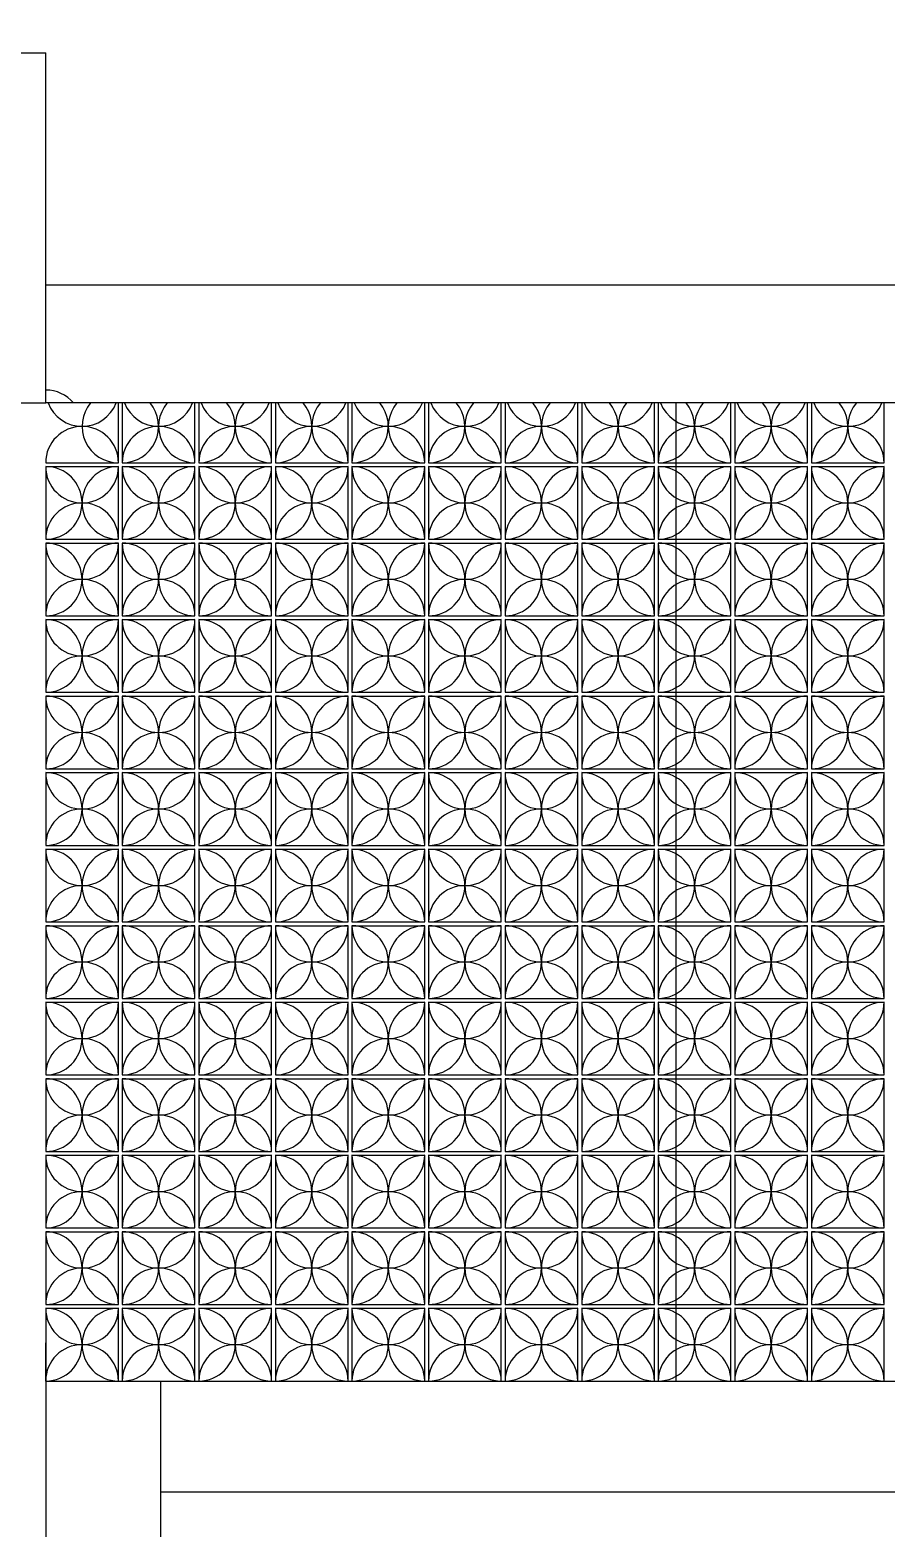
# Model space of a CAD drawing. Header units: metres. Extents: x 0 to 52.7, y 0 to 29.7.
# Drawn here: x 9.176 to 11.412, y 9.135 to 13.05 of the extents above; entities that cross this region are included whole.
import ezdxf
from ezdxf.xclip import XClip

# ---------------------------------------------------------------- set-up
doc = ezdxf.new("R2010")
doc.units = ezdxf.units.M
doc.header["$MEASUREMENT"] = 0
doc.header["$XCLIPFRAME"] = 0
doc.set_wipeout_variables(frame=1)
doc.linetypes.add('Ponteado', pattern=[0.00025, 0, -0.00025])
doc.linetypes.add('Wipeout_Contour', pattern=[1, 0, -1])
doc.layers.add('A-Percursos', color=7, linetype='Continuous')

# ---------------------------------------------------------------- blocks, each defined once
blk = doc.blocks.new('*X2')
at = {"layer": 'A-Percursos', "linetype": 'Continuous', "ltscale": 1000}
for p, q in [((0.188135, 0.238376), (0.188135, 0.241502)), ((0.188335, 0.241502), (0.188335, 0.238376)), ((0.192135, 0.238376), (0.192135, 0.241502)), ((0.192335, 0.241502), (0.192335, 0.238376)), ((0.196135, 0.238376), (0.196135, 0.241502)), ((0.196335, 0.241502), (0.196335, 0.238376)), ((0.200135, 0.238376), (0.200135, 0.241502)), ((0.200335, 0.241502), (0.200335, 0.238376)), ((0.204135, 0.238376), (0.204135, 0.241502)), ((0.204335, 0.241502), (0.204335, 0.238376)), ((0.208135, 0.238376), (0.208135, 0.241502)), ((0.208335, 0.241502), (0.208335, 0.238376)), ((0.212135, 0.238376), (0.212135, 0.241502)), ((0.212335, 0.241502), (0.212335, 0.238376)), ((0.216135, 0.238376), (0.216135, 0.241502)), ((0.216335, 0.241502), (0.216335, 0.238376)), ((0.220135, 0.238376), (0.220135, 0.241502)), ((0.220335, 0.241502), (0.220335, 0.238376)), ((0.224135, 0.238376), (0.224135, 0.241502)), ((0.224335, 0.241502), (0.224335, 0.238376)), ((0.228135, 0.238376), (0.228135, 0.241502)), ((0.184335, 0.238376), (0.188135, 0.238376)), ((0.184335, 0.238176), (0.184335, 0.234376)), ((0.184335, 0.238176), (0.188135, 0.238176)), ((0.188135, 0.234376), (0.188135, 0.238176)), ((0.188335, 0.238376), (0.192135, 0.238376)), ((0.188335, 0.238176), (0.188335, 0.234376)), ((0.188335, 0.238176), (0.192135, 0.238176)), ((0.192135, 0.234376), (0.192135, 0.238176)), ((0.192335, 0.238376), (0.196135, 0.238376)), ((0.192335, 0.238176), (0.192335, 0.234376)), ((0.192335, 0.238176), (0.196135, 0.238176)), ((0.196135, 0.234376), (0.196135, 0.238176)), ((0.196335, 0.238376), (0.200135, 0.238376)), ((0.196335, 0.238176), (0.196335, 0.234376)), ((0.196335, 0.238176), (0.200135, 0.238176)), ((0.200135, 0.234376), (0.200135, 0.238176)), ((0.200335, 0.238376), (0.204135, 0.238376)), ((0.200335, 0.238176), (0.200335, 0.234376)), ((0.200335, 0.238176), (0.204135, 0.238176)), ((0.204135, 0.234376), (0.204135, 0.238176)), ((0.204335, 0.238376), (0.208135, 0.238376)), ((0.204335, 0.238176), (0.204335, 0.234376)), ((0.204335, 0.238176), (0.208135, 0.238176)), ((0.208135, 0.234376), (0.208135, 0.238176)), ((0.208335, 0.238376), (0.212135, 0.238376)), ((0.208335, 0.238176), (0.208335, 0.234376)), ((0.208335, 0.238176), (0.212135, 0.238176)), ((0.212135, 0.234376), (0.212135, 0.238176)), ((0.212335, 0.238376), (0.216135, 0.238376)), ((0.212335, 0.238176), (0.212335, 0.234376)), ((0.212335, 0.238176), (0.216135, 0.238176)), ((0.216135, 0.234376), (0.216135, 0.238176)), ((0.216335, 0.238376), (0.220135, 0.238376)), ((0.216335, 0.238176), (0.216335, 0.234376)), ((0.216335, 0.238176), (0.220135, 0.238176)), ((0.220135, 0.234376), (0.220135, 0.238176)), ((0.220335, 0.238376), (0.224135, 0.238376)), ((0.220335, 0.238176), (0.220335, 0.234376)), ((0.220335, 0.238176), (0.224135, 0.238176)), ((0.224135, 0.234376), (0.224135, 0.238176)), ((0.224335, 0.238376), (0.228135, 0.238376)), ((0.224335, 0.238176), (0.224335, 0.234376)), ((0.224335, 0.238176), (0.228135, 0.238176)), ((0.228135, 0.234376), (0.228135, 0.238176)), ((0.184335, 0.234376), (0.188135, 0.234376)), ((0.184335, 0.234176), (0.184335, 0.230376)), ((0.184335, 0.234176), (0.188135, 0.234176)), ((0.188135, 0.230376), (0.188135, 0.234176)), ((0.188335, 0.234376), (0.192135, 0.234376)), ((0.188335, 0.234176), (0.188335, 0.230376)), ((0.188335, 0.234176), (0.192135, 0.234176)), ((0.192135, 0.230376), (0.192135, 0.234176)), ((0.192335, 0.234376), (0.196135, 0.234376)), ((0.192335, 0.234176), (0.192335, 0.230376)), ((0.192335, 0.234176), (0.196135, 0.234176)), ((0.196135, 0.230376), (0.196135, 0.234176)), ((0.196335, 0.234376), (0.200135, 0.234376)), ((0.196335, 0.234176), (0.196335, 0.230376)), ((0.196335, 0.234176), (0.200135, 0.234176)), ((0.200135, 0.230376), (0.200135, 0.234176)), ((0.200335, 0.234376), (0.204135, 0.234376)), ((0.200335, 0.234176), (0.200335, 0.230376)), ((0.200335, 0.234176), (0.204135, 0.234176)), ((0.204135, 0.230376), (0.204135, 0.234176)), ((0.204335, 0.234376), (0.208135, 0.234376)), ((0.204335, 0.234176), (0.204335, 0.230376)), ((0.204335, 0.234176), (0.208135, 0.234176)), ((0.208135, 0.230376), (0.208135, 0.234176)), ((0.208335, 0.234376), (0.212135, 0.234376)), ((0.208335, 0.234176), (0.208335, 0.230376)), ((0.208335, 0.234176), (0.212135, 0.234176)), ((0.212135, 0.230376), (0.212135, 0.234176)), ((0.212335, 0.234376), (0.216135, 0.234376)), ((0.212335, 0.234176), (0.212335, 0.230376)), ((0.212335, 0.234176), (0.216135, 0.234176)), ((0.216135, 0.230376), (0.216135, 0.234176)), ((0.216335, 0.234376), (0.220135, 0.234376)), ((0.216335, 0.234176), (0.216335, 0.230376)), ((0.216335, 0.234176), (0.220135, 0.234176)), ((0.220135, 0.230376), (0.220135, 0.234176)), ((0.220335, 0.234376), (0.224135, 0.234376)), ((0.220335, 0.234176), (0.220335, 0.230376)), ((0.220335, 0.234176), (0.224135, 0.234176)), ((0.224135, 0.230376), (0.224135, 0.234176)), ((0.224335, 0.234376), (0.228135, 0.234376)), ((0.224335, 0.234176), (0.224335, 0.230376)), ((0.224335, 0.234176), (0.228135, 0.234176)), ((0.228135, 0.230376), (0.228135, 0.234176)), ((0.184335, 0.230376), (0.188135, 0.230376)), ((0.188335, 0.230376), (0.192135, 0.230376)), ((0.192335, 0.230376), (0.196135, 0.230376)), ((0.196335, 0.230376), (0.200135, 0.230376)), ((0.200335, 0.230376), (0.204135, 0.230376)), ((0.204335, 0.230376), (0.208135, 0.230376)), ((0.208335, 0.230376), (0.212135, 0.230376)), ((0.212335, 0.230376), (0.216135, 0.230376)), ((0.216335, 0.230376), (0.220135, 0.230376)), ((0.220335, 0.230376), (0.224135, 0.230376)), ((0.224335, 0.230376), (0.228135, 0.230376)), ((0.184335, 0.230176), (0.184335, 0.226376)), ((0.184335, 0.230176), (0.188135, 0.230176)), ((0.188135, 0.226376), (0.188135, 0.230176)), ((0.188335, 0.230176), (0.188335, 0.226376)), ((0.188335, 0.230176), (0.192135, 0.230176)), ((0.192135, 0.226376), (0.192135, 0.230176)), ((0.192335, 0.230176), (0.192335, 0.226376)), ((0.192335, 0.230176), (0.196135, 0.230176)), ((0.196135, 0.226376), (0.196135, 0.230176)), ((0.196335, 0.230176), (0.196335, 0.226376)), ((0.196335, 0.230176), (0.200135, 0.230176)), ((0.200135, 0.226376), (0.200135, 0.230176)), ((0.200335, 0.230176), (0.200335, 0.226376)), ((0.200335, 0.230176), (0.204135, 0.230176)), ((0.204135, 0.226376), (0.204135, 0.230176)), ((0.204335, 0.230176), (0.204335, 0.226376)), ((0.204335, 0.230176), (0.208135, 0.230176)), ((0.208135, 0.226376), (0.208135, 0.230176)), ((0.208335, 0.230176), (0.208335, 0.226376)), ((0.208335, 0.230176), (0.212135, 0.230176)), ((0.212135, 0.226376), (0.212135, 0.230176)), ((0.212335, 0.230176), (0.212335, 0.226376)), ((0.212335, 0.230176), (0.216135, 0.230176)), ((0.216135, 0.226376), (0.216135, 0.230176)), ((0.216335, 0.230176), (0.216335, 0.226376)), ((0.216335, 0.230176), (0.220135, 0.230176)), ((0.220135, 0.226376), (0.220135, 0.230176)), ((0.220335, 0.230176), (0.220335, 0.226376)), ((0.220335, 0.230176), (0.224135, 0.230176)), ((0.224135, 0.226376), (0.224135, 0.230176)), ((0.224335, 0.230176), (0.224335, 0.226376)), ((0.224335, 0.230176), (0.228135, 0.230176)), ((0.228135, 0.226376), (0.228135, 0.230176)), ((0.184335, 0.226376), (0.188135, 0.226376)), ((0.188335, 0.226376), (0.192135, 0.226376)), ((0.192335, 0.226376), (0.196135, 0.226376)), ((0.196335, 0.226376), (0.200135, 0.226376)), ((0.200335, 0.226376), (0.204135, 0.226376)), ((0.204335, 0.226376), (0.208135, 0.226376)), ((0.208335, 0.226376), (0.212135, 0.226376)), ((0.212335, 0.226376), (0.216135, 0.226376)), ((0.216335, 0.226376), (0.220135, 0.226376)), ((0.220335, 0.226376), (0.224135, 0.226376)), ((0.224335, 0.226376), (0.228135, 0.226376)), ((0.184335, 0.226176), (0.184335, 0.222376)), ((0.184335, 0.226176), (0.188135, 0.226176)), ((0.188135, 0.222376), (0.188135, 0.226176)), ((0.188335, 0.226176), (0.188335, 0.222376)), ((0.188335, 0.226176), (0.192135, 0.226176)), ((0.192135, 0.222376), (0.192135, 0.226176)), ((0.192335, 0.226176), (0.192335, 0.222376)), ((0.192335, 0.226176), (0.196135, 0.226176)), ((0.196135, 0.222376), (0.196135, 0.226176)), ((0.196335, 0.226176), (0.196335, 0.222376)), ((0.196335, 0.226176), (0.200135, 0.226176)), ((0.200135, 0.222376), (0.200135, 0.226176)), ((0.200335, 0.226176), (0.200335, 0.222376)), ((0.200335, 0.226176), (0.204135, 0.226176)), ((0.204135, 0.222376), (0.204135, 0.226176)), ((0.204335, 0.226176), (0.204335, 0.222376)), ((0.204335, 0.226176), (0.208135, 0.226176)), ((0.208135, 0.222376), (0.208135, 0.226176)), ((0.208335, 0.226176), (0.208335, 0.222376)), ((0.208335, 0.226176), (0.212135, 0.226176)), ((0.212135, 0.222376), (0.212135, 0.226176)), ((0.212335, 0.226176), (0.212335, 0.222376)), ((0.212335, 0.226176), (0.216135, 0.226176)), ((0.216135, 0.222376), (0.216135, 0.226176)), ((0.216335, 0.226176), (0.216335, 0.222376)), ((0.216335, 0.226176), (0.220135, 0.226176)), ((0.220135, 0.222376), (0.220135, 0.226176)), ((0.220335, 0.226176), (0.220335, 0.222376)), ((0.220335, 0.226176), (0.224135, 0.226176)), ((0.224135, 0.222376), (0.224135, 0.226176)), ((0.224335, 0.226176), (0.224335, 0.222376)), ((0.224335, 0.226176), (0.228135, 0.226176)), ((0.228135, 0.222376), (0.228135, 0.226176)), ((0.184335, 0.222376), (0.188135, 0.222376)), ((0.184335, 0.222176), (0.184335, 0.218376)), ((0.184335, 0.222176), (0.188135, 0.222176)), ((0.188135, 0.218376), (0.188135, 0.222176)), ((0.188335, 0.222376), (0.192135, 0.222376)), ((0.188335, 0.222176), (0.188335, 0.218376)), ((0.188335, 0.222176), (0.192135, 0.222176)), ((0.192135, 0.218376), (0.192135, 0.222176)), ((0.192335, 0.222376), (0.196135, 0.222376)), ((0.192335, 0.222176), (0.192335, 0.218376)), ((0.192335, 0.222176), (0.196135, 0.222176)), ((0.196135, 0.218376), (0.196135, 0.222176)), ((0.196335, 0.222376), (0.200135, 0.222376)), ((0.196335, 0.222176), (0.196335, 0.218376)), ((0.196335, 0.222176), (0.200135, 0.222176)), ((0.200135, 0.218376), (0.200135, 0.222176)), ((0.200335, 0.222376), (0.204135, 0.222376)), ((0.200335, 0.222176), (0.200335, 0.218376)), ((0.200335, 0.222176), (0.204135, 0.222176)), ((0.204135, 0.218376), (0.204135, 0.222176)), ((0.204335, 0.222376), (0.208135, 0.222376)), ((0.204335, 0.222176), (0.204335, 0.218376)), ((0.204335, 0.222176), (0.208135, 0.222176)), ((0.208135, 0.218376), (0.208135, 0.222176)), ((0.208335, 0.222376), (0.212135, 0.222376)), ((0.208335, 0.222176), (0.208335, 0.218376)), ((0.208335, 0.222176), (0.212135, 0.222176)), ((0.212135, 0.218376), (0.212135, 0.222176)), ((0.212335, 0.222376), (0.216135, 0.222376)), ((0.212335, 0.222176), (0.212335, 0.218376)), ((0.212335, 0.222176), (0.216135, 0.222176)), ((0.216135, 0.218376), (0.216135, 0.222176)), ((0.216335, 0.222376), (0.220135, 0.222376)), ((0.216335, 0.222176), (0.216335, 0.218376)), ((0.216335, 0.222176), (0.220135, 0.222176)), ((0.220135, 0.218376), (0.220135, 0.222176)), ((0.220335, 0.222376), (0.224135, 0.222376)), ((0.220335, 0.222176), (0.220335, 0.218376)), ((0.220335, 0.222176), (0.224135, 0.222176)), ((0.224135, 0.218376), (0.224135, 0.222176)), ((0.224335, 0.222376), (0.228135, 0.222376)), ((0.224335, 0.222176), (0.224335, 0.218376)), ((0.224335, 0.222176), (0.228135, 0.222176)), ((0.228135, 0.218376), (0.228135, 0.222176)), ((0.184335, 0.218376), (0.188135, 0.218376)), ((0.184335, 0.218176), (0.184335, 0.214376)), ((0.184335, 0.218176), (0.188135, 0.218176)), ((0.188135, 0.214376), (0.188135, 0.218176)), ((0.188335, 0.218376), (0.192135, 0.218376)), ((0.188335, 0.218176), (0.188335, 0.214376)), ((0.188335, 0.218176), (0.192135, 0.218176)), ((0.192135, 0.214376), (0.192135, 0.218176)), ((0.192335, 0.218376), (0.196135, 0.218376)), ((0.192335, 0.218176), (0.192335, 0.214376)), ((0.192335, 0.218176), (0.196135, 0.218176)), ((0.196135, 0.214376), (0.196135, 0.218176)), ((0.196335, 0.218376), (0.200135, 0.218376)), ((0.196335, 0.218176), (0.196335, 0.214376)), ((0.196335, 0.218176), (0.200135, 0.218176)), ((0.200135, 0.214376), (0.200135, 0.218176)), ((0.200335, 0.218376), (0.204135, 0.218376)), ((0.200335, 0.218176), (0.200335, 0.214376)), ((0.200335, 0.218176), (0.204135, 0.218176)), ((0.204135, 0.214376), (0.204135, 0.218176)), ((0.204335, 0.218376), (0.208135, 0.218376)), ((0.204335, 0.218176), (0.204335, 0.214376)), ((0.204335, 0.218176), (0.208135, 0.218176)), ((0.208135, 0.214376), (0.208135, 0.218176)), ((0.208335, 0.218376), (0.212135, 0.218376)), ((0.208335, 0.218176), (0.208335, 0.214376)), ((0.208335, 0.218176), (0.212135, 0.218176)), ((0.212135, 0.214376), (0.212135, 0.218176)), ((0.212335, 0.218376), (0.216135, 0.218376)), ((0.212335, 0.218176), (0.212335, 0.214376)), ((0.212335, 0.218176), (0.216135, 0.218176)), ((0.216135, 0.214376), (0.216135, 0.218176)), ((0.216335, 0.218376), (0.220135, 0.218376)), ((0.216335, 0.218176), (0.216335, 0.214376)), ((0.216335, 0.218176), (0.220135, 0.218176)), ((0.220135, 0.214376), (0.220135, 0.218176)), ((0.220335, 0.218376), (0.224135, 0.218376)), ((0.220335, 0.218176), (0.220335, 0.214376)), ((0.220335, 0.218176), (0.224135, 0.218176)), ((0.224135, 0.214376), (0.224135, 0.218176)), ((0.224335, 0.218376), (0.228135, 0.218376)), ((0.224335, 0.218176), (0.224335, 0.214376)), ((0.224335, 0.218176), (0.228135, 0.218176)), ((0.228135, 0.214376), (0.228135, 0.218176)), ((0.184335, 0.214376), (0.188135, 0.214376)), ((0.184335, 0.214176), (0.184335, 0.210376)), ((0.184335, 0.214176), (0.188135, 0.214176)), ((0.188135, 0.210376), (0.188135, 0.214176)), ((0.188335, 0.214376), (0.192135, 0.214376)), ((0.188335, 0.214176), (0.188335, 0.210376)), ((0.188335, 0.214176), (0.192135, 0.214176)), ((0.192135, 0.210376), (0.192135, 0.214176)), ((0.192335, 0.214376), (0.196135, 0.214376)), ((0.192335, 0.214176), (0.192335, 0.210376)), ((0.192335, 0.214176), (0.196135, 0.214176)), ((0.196135, 0.210376), (0.196135, 0.214176)), ((0.196335, 0.214376), (0.200135, 0.214376)), ((0.196335, 0.214176), (0.196335, 0.210376)), ((0.196335, 0.214176), (0.200135, 0.214176)), ((0.200135, 0.210376), (0.200135, 0.214176)), ((0.200335, 0.214376), (0.204135, 0.214376)), ((0.200335, 0.214176), (0.200335, 0.210376)), ((0.200335, 0.214176), (0.204135, 0.214176)), ((0.204135, 0.210376), (0.204135, 0.214176)), ((0.204335, 0.214376), (0.208135, 0.214376)), ((0.204335, 0.214176), (0.204335, 0.210376)), ((0.204335, 0.214176), (0.208135, 0.214176)), ((0.208135, 0.210376), (0.208135, 0.214176)), ((0.208335, 0.214376), (0.212135, 0.214376)), ((0.208335, 0.214176), (0.208335, 0.210376)), ((0.208335, 0.214176), (0.212135, 0.214176)), ((0.212135, 0.210376), (0.212135, 0.214176)), ((0.212335, 0.214376), (0.216135, 0.214376)), ((0.212335, 0.214176), (0.212335, 0.210376)), ((0.212335, 0.214176), (0.216135, 0.214176)), ((0.216135, 0.210376), (0.216135, 0.214176)), ((0.216335, 0.214376), (0.220135, 0.214376)), ((0.216335, 0.214176), (0.216335, 0.210376)), ((0.216335, 0.214176), (0.220135, 0.214176)), ((0.220135, 0.210376), (0.220135, 0.214176)), ((0.220335, 0.214376), (0.224135, 0.214376)), ((0.220335, 0.214176), (0.220335, 0.210376)), ((0.220335, 0.214176), (0.224135, 0.214176)), ((0.224135, 0.210376), (0.224135, 0.214176)), ((0.224335, 0.214376), (0.228135, 0.214376)), ((0.224335, 0.214176), (0.224335, 0.210376)), ((0.224335, 0.214176), (0.228135, 0.214176)), ((0.228135, 0.210376), (0.228135, 0.214176)), ((0.184335, 0.210376), (0.188135, 0.210376)), ((0.184335, 0.210176), (0.184335, 0.206376)), ((0.184335, 0.210176), (0.188135, 0.210176)), ((0.188135, 0.206376), (0.188135, 0.210176)), ((0.188335, 0.210376), (0.192135, 0.210376)), ((0.188335, 0.210176), (0.188335, 0.206376)), ((0.188335, 0.210176), (0.192135, 0.210176)), ((0.192135, 0.206376), (0.192135, 0.210176)), ((0.192335, 0.210376), (0.196135, 0.210376)), ((0.192335, 0.210176), (0.192335, 0.206376)), ((0.192335, 0.210176), (0.196135, 0.210176)), ((0.196135, 0.206376), (0.196135, 0.210176)), ((0.196335, 0.210376), (0.200135, 0.210376)), ((0.196335, 0.210176), (0.196335, 0.206376)), ((0.196335, 0.210176), (0.200135, 0.210176)), ((0.200135, 0.206376), (0.200135, 0.210176)), ((0.200335, 0.210376), (0.204135, 0.210376)), ((0.200335, 0.210176), (0.200335, 0.206376)), ((0.200335, 0.210176), (0.204135, 0.210176)), ((0.204135, 0.206376), (0.204135, 0.210176)), ((0.204335, 0.210376), (0.208135, 0.210376)), ((0.204335, 0.210176), (0.204335, 0.206376)), ((0.204335, 0.210176), (0.208135, 0.210176)), ((0.208135, 0.206376), (0.208135, 0.210176)), ((0.208335, 0.210376), (0.212135, 0.210376)), ((0.208335, 0.210176), (0.208335, 0.206376)), ((0.208335, 0.210176), (0.212135, 0.210176)), ((0.212135, 0.206376), (0.212135, 0.210176)), ((0.212335, 0.210376), (0.216135, 0.210376)), ((0.212335, 0.210176), (0.212335, 0.206376)), ((0.212335, 0.210176), (0.216135, 0.210176)), ((0.216135, 0.206376), (0.216135, 0.210176)), ((0.216335, 0.210376), (0.220135, 0.210376)), ((0.216335, 0.210176), (0.216335, 0.206376)), ((0.216335, 0.210176), (0.220135, 0.210176)), ((0.220135, 0.206376), (0.220135, 0.210176)), ((0.220335, 0.210376), (0.224135, 0.210376)), ((0.220335, 0.210176), (0.220335, 0.206376)), ((0.220335, 0.210176), (0.224135, 0.210176)), ((0.224135, 0.206376), (0.224135, 0.210176)), ((0.224335, 0.210376), (0.228135, 0.210376)), ((0.224335, 0.210176), (0.224335, 0.206376)), ((0.224335, 0.210176), (0.228135, 0.210176)), ((0.228135, 0.206376), (0.228135, 0.210176)), ((0.184335, 0.206376), (0.188135, 0.206376)), ((0.184335, 0.206176), (0.184335, 0.202376)), ((0.184335, 0.206176), (0.188135, 0.206176)), ((0.188135, 0.202376), (0.188135, 0.206176)), ((0.188335, 0.206376), (0.192135, 0.206376)), ((0.188335, 0.206176), (0.188335, 0.202376)), ((0.188335, 0.206176), (0.192135, 0.206176)), ((0.192135, 0.202376), (0.192135, 0.206176)), ((0.192335, 0.206376), (0.196135, 0.206376)), ((0.192335, 0.206176), (0.192335, 0.202376)), ((0.192335, 0.206176), (0.196135, 0.206176)), ((0.196135, 0.202376), (0.196135, 0.206176)), ((0.196335, 0.206376), (0.200135, 0.206376)), ((0.196335, 0.206176), (0.196335, 0.202376)), ((0.196335, 0.206176), (0.200135, 0.206176)), ((0.200135, 0.202376), (0.200135, 0.206176)), ((0.200335, 0.206376), (0.204135, 0.206376)), ((0.200335, 0.206176), (0.200335, 0.202376)), ((0.200335, 0.206176), (0.204135, 0.206176)), ((0.204135, 0.202376), (0.204135, 0.206176)), ((0.204335, 0.206376), (0.208135, 0.206376)), ((0.204335, 0.206176), (0.204335, 0.202376)), ((0.204335, 0.206176), (0.208135, 0.206176)), ((0.208135, 0.202376), (0.208135, 0.206176)), ((0.208335, 0.206376), (0.212135, 0.206376)), ((0.208335, 0.206176), (0.208335, 0.202376)), ((0.208335, 0.206176), (0.212135, 0.206176)), ((0.212135, 0.202376), (0.212135, 0.206176)), ((0.212335, 0.206376), (0.216135, 0.206376)), ((0.212335, 0.206176), (0.212335, 0.202376)), ((0.212335, 0.206176), (0.216135, 0.206176)), ((0.216135, 0.202376), (0.216135, 0.206176)), ((0.216335, 0.206376), (0.220135, 0.206376)), ((0.216335, 0.206176), (0.216335, 0.202376)), ((0.216335, 0.206176), (0.220135, 0.206176)), ((0.220135, 0.202376), (0.220135, 0.206176)), ((0.220335, 0.206376), (0.224135, 0.206376)), ((0.220335, 0.206176), (0.220335, 0.202376)), ((0.220335, 0.206176), (0.224135, 0.206176)), ((0.224135, 0.202376), (0.224135, 0.206176)), ((0.224335, 0.206376), (0.228135, 0.206376)), ((0.224335, 0.206176), (0.224335, 0.202376)), ((0.224335, 0.206176), (0.228135, 0.206176)), ((0.228135, 0.202376), (0.228135, 0.206176)), ((0.184335, 0.202376), (0.188135, 0.202376)), ((0.184335, 0.202176), (0.184335, 0.198376)), ((0.184335, 0.202176), (0.188135, 0.202176)), ((0.188135, 0.198376), (0.188135, 0.202176)), ((0.188335, 0.202376), (0.192135, 0.202376)), ((0.188335, 0.202176), (0.188335, 0.198376)), ((0.188335, 0.202176), (0.192135, 0.202176)), ((0.192135, 0.198376), (0.192135, 0.202176)), ((0.192335, 0.202376), (0.196135, 0.202376)), ((0.192335, 0.202176), (0.192335, 0.198376)), ((0.192335, 0.202176), (0.196135, 0.202176)), ((0.196135, 0.198376), (0.196135, 0.202176)), ((0.196335, 0.202376), (0.200135, 0.202376)), ((0.196335, 0.202176), (0.196335, 0.198376)), ((0.196335, 0.202176), (0.200135, 0.202176)), ((0.200135, 0.198376), (0.200135, 0.202176)), ((0.200335, 0.202376), (0.204135, 0.202376)), ((0.200335, 0.202176), (0.200335, 0.198376)), ((0.200335, 0.202176), (0.204135, 0.202176)), ((0.204135, 0.198376), (0.204135, 0.202176)), ((0.204335, 0.202376), (0.208135, 0.202376)), ((0.204335, 0.202176), (0.204335, 0.198376)), ((0.204335, 0.202176), (0.208135, 0.202176)), ((0.208135, 0.198376), (0.208135, 0.202176)), ((0.208335, 0.202376), (0.212135, 0.202376)), ((0.208335, 0.202176), (0.208335, 0.198376)), ((0.208335, 0.202176), (0.212135, 0.202176)), ((0.212135, 0.198376), (0.212135, 0.202176)), ((0.212335, 0.202376), (0.216135, 0.202376)), ((0.212335, 0.202176), (0.212335, 0.198376)), ((0.212335, 0.202176), (0.216135, 0.202176)), ((0.216135, 0.198376), (0.216135, 0.202176)), ((0.216335, 0.202376), (0.220135, 0.202376)), ((0.216335, 0.202176), (0.216335, 0.198376)), ((0.216335, 0.202176), (0.220135, 0.202176)), ((0.220135, 0.198376), (0.220135, 0.202176)), ((0.220335, 0.202376), (0.224135, 0.202376)), ((0.220335, 0.202176), (0.220335, 0.198376)), ((0.220335, 0.202176), (0.224135, 0.202176)), ((0.224135, 0.198376), (0.224135, 0.202176)), ((0.224335, 0.202376), (0.228135, 0.202376)), ((0.224335, 0.202176), (0.224335, 0.198376)), ((0.224335, 0.202176), (0.228135, 0.202176)), ((0.228135, 0.198376), (0.228135, 0.202176)), ((0.184335, 0.198376), (0.188135, 0.198376)), ((0.184335, 0.198176), (0.184335, 0.194376)), ((0.184335, 0.198176), (0.188135, 0.198176)), ((0.188135, 0.194376), (0.188135, 0.198176)), ((0.188335, 0.198376), (0.192135, 0.198376)), ((0.188335, 0.198176), (0.188335, 0.194376)), ((0.188335, 0.198176), (0.192135, 0.198176)), ((0.192135, 0.194376), (0.192135, 0.198176)), ((0.192335, 0.198376), (0.196135, 0.198376)), ((0.192335, 0.198176), (0.192335, 0.194376)), ((0.192335, 0.198176), (0.196135, 0.198176)), ((0.196135, 0.194376), (0.196135, 0.198176)), ((0.196335, 0.198376), (0.200135, 0.198376)), ((0.196335, 0.198176), (0.196335, 0.194376)), ((0.196335, 0.198176), (0.200135, 0.198176)), ((0.200135, 0.194376), (0.200135, 0.198176)), ((0.200335, 0.198376), (0.204135, 0.198376)), ((0.200335, 0.198176), (0.200335, 0.194376)), ((0.200335, 0.198176), (0.204135, 0.198176)), ((0.204135, 0.194376), (0.204135, 0.198176)), ((0.204335, 0.198376), (0.208135, 0.198376)), ((0.204335, 0.198176), (0.204335, 0.194376)), ((0.204335, 0.198176), (0.208135, 0.198176)), ((0.208135, 0.194376), (0.208135, 0.198176)), ((0.208335, 0.198376), (0.212135, 0.198376)), ((0.208335, 0.198176), (0.208335, 0.194376)), ((0.208335, 0.198176), (0.212135, 0.198176)), ((0.212135, 0.194376), (0.212135, 0.198176)), ((0.212335, 0.198376), (0.216135, 0.198376)), ((0.212335, 0.198176), (0.212335, 0.194376)), ((0.212335, 0.198176), (0.216135, 0.198176)), ((0.216135, 0.194376), (0.216135, 0.198176)), ((0.216335, 0.198376), (0.220135, 0.198376)), ((0.216335, 0.198176), (0.216335, 0.194376)), ((0.216335, 0.198176), (0.220135, 0.198176)), ((0.220135, 0.194376), (0.220135, 0.198176)), ((0.220335, 0.198376), (0.224135, 0.198376)), ((0.220335, 0.198176), (0.220335, 0.194376)), ((0.220335, 0.198176), (0.224135, 0.198176)), ((0.224135, 0.194376), (0.224135, 0.198176)), ((0.224335, 0.198376), (0.228135, 0.198376)), ((0.224335, 0.198176), (0.224335, 0.194376)), ((0.224335, 0.198176), (0.228135, 0.198176)), ((0.228135, 0.194376), (0.228135, 0.198176)), ((0.184335, 0.194376), (0.188135, 0.194376)), ((0.188335, 0.194376), (0.192135, 0.194376)), ((0.192335, 0.194376), (0.196135, 0.194376)), ((0.196335, 0.194376), (0.200135, 0.194376)), ((0.200335, 0.194376), (0.204135, 0.194376)), ((0.204335, 0.194376), (0.208135, 0.194376)), ((0.208335, 0.194376), (0.212135, 0.194376)), ((0.212335, 0.194376), (0.216135, 0.194376)), ((0.216335, 0.194376), (0.220135, 0.194376)), ((0.220335, 0.194376), (0.224135, 0.194376)), ((0.224335, 0.194376), (0.228135, 0.194376)), ((0.184335, 0.194176), (0.184335, 0.190376)), ((0.184335, 0.194176), (0.188135, 0.194176)), ((0.188135, 0.190376), (0.188135, 0.194176)), ((0.188335, 0.194176), (0.188335, 0.190376)), ((0.188335, 0.194176), (0.192135, 0.194176)), ((0.192135, 0.190376), (0.192135, 0.194176)), ((0.192335, 0.194176), (0.192335, 0.190376)), ((0.192335, 0.194176), (0.196135, 0.194176)), ((0.196135, 0.190376), (0.196135, 0.194176)), ((0.196335, 0.194176), (0.196335, 0.190376)), ((0.196335, 0.194176), (0.200135, 0.194176)), ((0.200135, 0.190376), (0.200135, 0.194176)), ((0.200335, 0.194176), (0.200335, 0.190376)), ((0.200335, 0.194176), (0.204135, 0.194176)), ((0.204135, 0.190376), (0.204135, 0.194176)), ((0.204335, 0.194176), (0.204335, 0.190376)), ((0.204335, 0.194176), (0.208135, 0.194176)), ((0.208135, 0.190376), (0.208135, 0.194176)), ((0.208335, 0.194176), (0.208335, 0.190376)), ((0.208335, 0.194176), (0.212135, 0.194176)), ((0.212135, 0.190376), (0.212135, 0.194176)), ((0.212335, 0.194176), (0.212335, 0.190376)), ((0.212335, 0.194176), (0.216135, 0.194176)), ((0.216135, 0.190376), (0.216135, 0.194176)), ((0.216335, 0.194176), (0.216335, 0.190376)), ((0.216335, 0.194176), (0.220135, 0.194176)), ((0.220135, 0.190376), (0.220135, 0.194176)), ((0.220335, 0.194176), (0.220335, 0.190376)), ((0.220335, 0.194176), (0.224135, 0.194176)), ((0.224135, 0.190376), (0.224135, 0.194176)), ((0.224335, 0.194176), (0.224335, 0.190376)), ((0.224335, 0.194176), (0.228135, 0.194176)), ((0.228135, 0.190376), (0.228135, 0.194176)), ((0.184335, 0.190376), (0.188135, 0.190376)), ((0.188335, 0.190376), (0.192135, 0.190376)), ((0.192335, 0.190376), (0.196135, 0.190376)), ((0.196335, 0.190376), (0.200135, 0.190376)), ((0.200335, 0.190376), (0.204135, 0.190376)), ((0.204335, 0.190376), (0.208135, 0.190376)), ((0.208335, 0.190376), (0.212135, 0.190376)), ((0.212335, 0.190376), (0.216135, 0.190376)), ((0.216335, 0.190376), (0.220135, 0.190376)), ((0.220335, 0.190376), (0.224135, 0.190376)), ((0.224335, 0.190376), (0.228135, 0.190376))]:
    blk.add_line(p, q, dxfattribs=at)
for centre, start, end in [((0.184335, 0.240276), 40.20008, 90), ((0.186235, 0.242176), 200.76533, 339.23467), ((0.188135, 0.240276), 139.79992, 270), ((0.188335, 0.240276), 270, 40.20008), ((0.190235, 0.242176), 200.76533, 339.23467), ((0.192135, 0.240276), 139.79992, 270), ((0.192335, 0.240276), 270, 40.20008), ((0.194235, 0.242176), 200.76533, 339.23467), ((0.196135, 0.240276), 139.79992, 270), ((0.196335, 0.240276), 270, 40.20008), ((0.198235, 0.242176), 200.76533, 339.23467), ((0.200135, 0.240276), 139.79992, 270), ((0.200335, 0.240276), 270, 40.20008), ((0.202235, 0.242176), 200.76533, 339.23467), ((0.204135, 0.240276), 139.79992, 270), ((0.204335, 0.240276), 270, 40.20008), ((0.206235, 0.242176), 200.76533, 339.23467), ((0.208135, 0.240276), 139.79992, 270), ((0.208335, 0.240276), 270, 40.20008), ((0.210235, 0.242176), 200.76533, 339.23467), ((0.212135, 0.240276), 139.79992, 270), ((0.212335, 0.240276), 270, 40.20008), ((0.214235, 0.242176), 200.76533, 339.23467), ((0.216135, 0.240276), 139.79992, 270), ((0.216335, 0.240276), 270, 40.20008), ((0.218235, 0.242176), 200.76533, 339.23467), ((0.220135, 0.240276), 139.79992, 270), ((0.220335, 0.240276), 270, 40.20008), ((0.222235, 0.242176), 200.76533, 339.23467), ((0.224135, 0.240276), 139.79992, 270), ((0.224335, 0.240276), 270, 40.20008), ((0.226235, 0.242176), 200.76533, 339.23467), ((0.228135, 0.240276), 139.79992, 270), ((0.186235, 0.238376), 0, 180), ((0.190235, 0.238376), 0, 180), ((0.194235, 0.238376), 0, 180), ((0.198235, 0.238376), 0, 180), ((0.202235, 0.238376), 0, 180), ((0.206235, 0.238376), 0, 180), ((0.210235, 0.238376), 0, 180), ((0.214235, 0.238376), 0, 180), ((0.218235, 0.238376), 0, 180), ((0.222235, 0.238376), 0, 180), ((0.226235, 0.238376), 0, 180), ((0.186235, 0.238176), 180, 0), ((0.184335, 0.236276), 270, 90), ((0.188135, 0.236276), 90, 270), ((0.190235, 0.238176), 180, 0), ((0.188335, 0.236276), 270, 90), ((0.192135, 0.236276), 90, 270), ((0.194235, 0.238176), 180, 0), ((0.192335, 0.236276), 270, 90), ((0.196135, 0.236276), 90, 270), ((0.198235, 0.238176), 180, 0), ((0.196335, 0.236276), 270, 90), ((0.200135, 0.236276), 90, 270), ((0.202235, 0.238176), 180, 0), ((0.200335, 0.236276), 270, 90), ((0.204135, 0.236276), 90, 270), ((0.206235, 0.238176), 180, 0), ((0.204335, 0.236276), 270, 90), ((0.208135, 0.236276), 90, 270), ((0.210235, 0.238176), 180, 0), ((0.208335, 0.236276), 270, 90), ((0.212135, 0.236276), 90, 270), ((0.214235, 0.238176), 180, 0), ((0.212335, 0.236276), 270, 90), ((0.216135, 0.236276), 90, 270), ((0.218235, 0.238176), 180, 0), ((0.216335, 0.236276), 270, 90), ((0.220135, 0.236276), 90, 270), ((0.222235, 0.238176), 180, 0), ((0.220335, 0.236276), 270, 90), ((0.224135, 0.236276), 90, 270), ((0.226235, 0.238176), 180, 0), ((0.224335, 0.236276), 270, 90), ((0.228135, 0.236276), 90, 270), ((0.186235, 0.234376), 0, 180), ((0.190235, 0.234376), 0, 180), ((0.194235, 0.234376), 0, 180), ((0.198235, 0.234376), 0, 180), ((0.202235, 0.234376), 0, 180), ((0.206235, 0.234376), 0, 180), ((0.210235, 0.234376), 0, 180), ((0.214235, 0.234376), 0, 180), ((0.218235, 0.234376), 0, 180), ((0.222235, 0.234376), 0, 180), ((0.226235, 0.234376), 0, 180), ((0.186235, 0.234176), 180, 0), ((0.184335, 0.232276), 270, 90), ((0.188135, 0.232276), 90, 270), ((0.190235, 0.234176), 180, 0), ((0.188335, 0.232276), 270, 90), ((0.192135, 0.232276), 90, 270), ((0.194235, 0.234176), 180, 0), ((0.192335, 0.232276), 270, 90), ((0.196135, 0.232276), 90, 270), ((0.198235, 0.234176), 180, 0), ((0.196335, 0.232276), 270, 90), ((0.200135, 0.232276), 90, 270), ((0.202235, 0.234176), 180, 0), ((0.200335, 0.232276), 270, 90), ((0.204135, 0.232276), 90, 270), ((0.206235, 0.234176), 180, 0), ((0.204335, 0.232276), 270, 90), ((0.208135, 0.232276), 90, 270), ((0.210235, 0.234176), 180, 0), ((0.208335, 0.232276), 270, 90), ((0.212135, 0.232276), 90, 270), ((0.214235, 0.234176), 180, 0), ((0.212335, 0.232276), 270, 90), ((0.216135, 0.232276), 90, 270), ((0.218235, 0.234176), 180, 0), ((0.216335, 0.232276), 270, 90), ((0.220135, 0.232276), 90, 270), ((0.222235, 0.234176), 180, 0), ((0.220335, 0.232276), 270, 90), ((0.224135, 0.232276), 90, 270), ((0.226235, 0.234176), 180, 0), ((0.224335, 0.232276), 270, 90), ((0.228135, 0.232276), 90, 270), ((0.186235, 0.230376), 0, 180), ((0.190235, 0.230376), 0, 180), ((0.194235, 0.230376), 0, 180), ((0.198235, 0.230376), 0, 180), ((0.202235, 0.230376), 0, 180), ((0.206235, 0.230376), 0, 180), ((0.210235, 0.230376), 0, 180), ((0.214235, 0.230376), 0, 180), ((0.218235, 0.230376), 0, 180), ((0.222235, 0.230376), 0, 180), ((0.226235, 0.230376), 0, 180), ((0.186235, 0.230176), 180, 0), ((0.184335, 0.228276), 270, 90), ((0.188135, 0.228276), 90, 270), ((0.190235, 0.230176), 180, 0), ((0.188335, 0.228276), 270, 90), ((0.192135, 0.228276), 90, 270), ((0.194235, 0.230176), 180, 0), ((0.192335, 0.228276), 270, 90), ((0.196135, 0.228276), 90, 270), ((0.198235, 0.230176), 180, 0), ((0.196335, 0.228276), 270, 90), ((0.200135, 0.228276), 90, 270), ((0.202235, 0.230176), 180, 0), ((0.200335, 0.228276), 270, 90), ((0.204135, 0.228276), 90, 270), ((0.206235, 0.230176), 180, 0), ((0.204335, 0.228276), 270, 90), ((0.208135, 0.228276), 90, 270), ((0.210235, 0.230176), 180, 0), ((0.208335, 0.228276), 270, 90), ((0.212135, 0.228276), 90, 270), ((0.214235, 0.230176), 180, 0), ((0.212335, 0.228276), 270, 90), ((0.216135, 0.228276), 90, 270), ((0.218235, 0.230176), 180, 0), ((0.216335, 0.228276), 270, 90), ((0.220135, 0.228276), 90, 270), ((0.222235, 0.230176), 180, 0), ((0.220335, 0.228276), 270, 90), ((0.224135, 0.228276), 90, 270), ((0.226235, 0.230176), 180, 0), ((0.224335, 0.228276), 270, 90), ((0.228135, 0.228276), 90, 270), ((0.186235, 0.226376), 0, 180), ((0.190235, 0.226376), 0, 180), ((0.194235, 0.226376), 0, 180), ((0.198235, 0.226376), 0, 180), ((0.202235, 0.226376), 0, 180), ((0.206235, 0.226376), 0, 180), ((0.210235, 0.226376), 0, 180), ((0.214235, 0.226376), 0, 180), ((0.218235, 0.226376), 0, 180), ((0.222235, 0.226376), 0, 180), ((0.226235, 0.226376), 0, 180), ((0.186235, 0.226176), 180, 0), ((0.184335, 0.224276), 270, 90), ((0.188135, 0.224276), 90, 270), ((0.190235, 0.226176), 180, 0), ((0.188335, 0.224276), 270, 90), ((0.192135, 0.224276), 90, 270), ((0.194235, 0.226176), 180, 0), ((0.192335, 0.224276), 270, 90), ((0.196135, 0.224276), 90, 270), ((0.198235, 0.226176), 180, 0), ((0.196335, 0.224276), 270, 90), ((0.200135, 0.224276), 90, 270), ((0.202235, 0.226176), 180, 0), ((0.200335, 0.224276), 270, 90), ((0.204135, 0.224276), 90, 270), ((0.206235, 0.226176), 180, 0), ((0.204335, 0.224276), 270, 90), ((0.208135, 0.224276), 90, 270), ((0.210235, 0.226176), 180, 0), ((0.208335, 0.224276), 270, 90), ((0.212135, 0.224276), 90, 270), ((0.214235, 0.226176), 180, 0), ((0.212335, 0.224276), 270, 90), ((0.216135, 0.224276), 90, 270), ((0.218235, 0.226176), 180, 0), ((0.216335, 0.224276), 270, 90), ((0.220135, 0.224276), 90, 270), ((0.222235, 0.226176), 180, 0), ((0.220335, 0.224276), 270, 90), ((0.224135, 0.224276), 90, 270), ((0.226235, 0.226176), 180, 0), ((0.224335, 0.224276), 270, 90), ((0.228135, 0.224276), 90, 270), ((0.186235, 0.222376), 0, 180), ((0.190235, 0.222376), 0, 180), ((0.194235, 0.222376), 0, 180), ((0.198235, 0.222376), 0, 180), ((0.202235, 0.222376), 0, 180), ((0.206235, 0.222376), 0, 180), ((0.210235, 0.222376), 0, 180), ((0.214235, 0.222376), 0, 180), ((0.218235, 0.222376), 0, 180), ((0.222235, 0.222376), 0, 180), ((0.226235, 0.222376), 0, 180), ((0.186235, 0.222176), 180, 0), ((0.184335, 0.220276), 270, 90), ((0.188135, 0.220276), 90, 270), ((0.190235, 0.222176), 180, 0), ((0.188335, 0.220276), 270, 90), ((0.192135, 0.220276), 90, 270), ((0.194235, 0.222176), 180, 0), ((0.192335, 0.220276), 270, 90), ((0.196135, 0.220276), 90, 270), ((0.198235, 0.222176), 180, 0), ((0.196335, 0.220276), 270, 90), ((0.200135, 0.220276), 90, 270), ((0.202235, 0.222176), 180, 0), ((0.200335, 0.220276), 270, 90), ((0.204135, 0.220276), 90, 270), ((0.206235, 0.222176), 180, 0), ((0.204335, 0.220276), 270, 90), ((0.208135, 0.220276), 90, 270), ((0.210235, 0.222176), 180, 0), ((0.208335, 0.220276), 270, 90), ((0.212135, 0.220276), 90, 270), ((0.214235, 0.222176), 180, 0), ((0.212335, 0.220276), 270, 90), ((0.216135, 0.220276), 90, 270), ((0.218235, 0.222176), 180, 0), ((0.216335, 0.220276), 270, 90), ((0.220135, 0.220276), 90, 270), ((0.222235, 0.222176), 180, 0), ((0.220335, 0.220276), 270, 90), ((0.224135, 0.220276), 90, 270), ((0.226235, 0.222176), 180, 0), ((0.224335, 0.220276), 270, 90), ((0.228135, 0.220276), 90, 270), ((0.186235, 0.218376), 0, 180), ((0.190235, 0.218376), 0, 180), ((0.194235, 0.218376), 0, 180), ((0.198235, 0.218376), 0, 180), ((0.202235, 0.218376), 0, 180), ((0.206235, 0.218376), 0, 180), ((0.210235, 0.218376), 0, 180), ((0.214235, 0.218376), 0, 180), ((0.218235, 0.218376), 0, 180), ((0.222235, 0.218376), 0, 180), ((0.226235, 0.218376), 0, 180), ((0.186235, 0.218176), 180, 0), ((0.184335, 0.216276), 270, 90), ((0.188135, 0.216276), 90, 270), ((0.190235, 0.218176), 180, 0), ((0.188335, 0.216276), 270, 90), ((0.192135, 0.216276), 90, 270), ((0.194235, 0.218176), 180, 0), ((0.192335, 0.216276), 270, 90), ((0.196135, 0.216276), 90, 270), ((0.198235, 0.218176), 180, 0), ((0.196335, 0.216276), 270, 90), ((0.200135, 0.216276), 90, 270), ((0.202235, 0.218176), 180, 0), ((0.200335, 0.216276), 270, 90), ((0.204135, 0.216276), 90, 270), ((0.206235, 0.218176), 180, 0), ((0.204335, 0.216276), 270, 90), ((0.208135, 0.216276), 90, 270), ((0.210235, 0.218176), 180, 0), ((0.208335, 0.216276), 270, 90), ((0.212135, 0.216276), 90, 270), ((0.214235, 0.218176), 180, 0), ((0.212335, 0.216276), 270, 90), ((0.216135, 0.216276), 90, 270), ((0.218235, 0.218176), 180, 0), ((0.216335, 0.216276), 270, 90), ((0.220135, 0.216276), 90, 270), ((0.222235, 0.218176), 180, 0), ((0.220335, 0.216276), 270, 90), ((0.224135, 0.216276), 90, 270), ((0.226235, 0.218176), 180, 0), ((0.224335, 0.216276), 270, 90), ((0.228135, 0.216276), 90, 270), ((0.186235, 0.214376), 0, 180), ((0.190235, 0.214376), 0, 180), ((0.194235, 0.214376), 0, 180), ((0.198235, 0.214376), 0, 180), ((0.202235, 0.214376), 0, 180), ((0.206235, 0.214376), 0, 180), ((0.210235, 0.214376), 0, 180), ((0.214235, 0.214376), 0, 180), ((0.218235, 0.214376), 0, 180), ((0.222235, 0.214376), 0, 180), ((0.226235, 0.214376), 0, 180), ((0.186235, 0.214176), 180, 0), ((0.184335, 0.212276), 270, 90), ((0.188135, 0.212276), 90, 270), ((0.190235, 0.214176), 180, 0), ((0.188335, 0.212276), 270, 90), ((0.192135, 0.212276), 90, 270), ((0.194235, 0.214176), 180, 0), ((0.192335, 0.212276), 270, 90), ((0.196135, 0.212276), 90, 270), ((0.198235, 0.214176), 180, 0), ((0.196335, 0.212276), 270, 90), ((0.200135, 0.212276), 90, 270), ((0.202235, 0.214176), 180, 0), ((0.200335, 0.212276), 270, 90), ((0.204135, 0.212276), 90, 270), ((0.206235, 0.214176), 180, 0), ((0.204335, 0.212276), 270, 90), ((0.208135, 0.212276), 90, 270), ((0.210235, 0.214176), 180, 0), ((0.208335, 0.212276), 270, 90), ((0.212135, 0.212276), 90, 270), ((0.214235, 0.214176), 180, 0), ((0.212335, 0.212276), 270, 90), ((0.216135, 0.212276), 90, 270), ((0.218235, 0.214176), 180, 0), ((0.216335, 0.212276), 270, 90), ((0.220135, 0.212276), 90, 270), ((0.222235, 0.214176), 180, 0), ((0.220335, 0.212276), 270, 90), ((0.224135, 0.212276), 90, 270), ((0.226235, 0.214176), 180, 0), ((0.224335, 0.212276), 270, 90), ((0.228135, 0.212276), 90, 270), ((0.186235, 0.210376), 0, 180), ((0.190235, 0.210376), 0, 180), ((0.194235, 0.210376), 0, 180), ((0.198235, 0.210376), 0, 180), ((0.202235, 0.210376), 0, 180), ((0.206235, 0.210376), 0, 180), ((0.210235, 0.210376), 0, 180), ((0.214235, 0.210376), 0, 180), ((0.218235, 0.210376), 0, 180), ((0.222235, 0.210376), 0, 180), ((0.226235, 0.210376), 0, 180), ((0.186235, 0.210176), 180, 0), ((0.184335, 0.208276), 270, 90), ((0.188135, 0.208276), 90, 270), ((0.190235, 0.210176), 180, 0), ((0.188335, 0.208276), 270, 90), ((0.192135, 0.208276), 90, 270), ((0.194235, 0.210176), 180, 0), ((0.192335, 0.208276), 270, 90), ((0.196135, 0.208276), 90, 270), ((0.198235, 0.210176), 180, 0), ((0.196335, 0.208276), 270, 90), ((0.200135, 0.208276), 90, 270), ((0.202235, 0.210176), 180, 0), ((0.200335, 0.208276), 270, 90), ((0.204135, 0.208276), 90, 270), ((0.206235, 0.210176), 180, 0), ((0.204335, 0.208276), 270, 90), ((0.208135, 0.208276), 90, 270), ((0.210235, 0.210176), 180, 0), ((0.208335, 0.208276), 270, 90), ((0.212135, 0.208276), 90, 270), ((0.214235, 0.210176), 180, 0), ((0.212335, 0.208276), 270, 90), ((0.216135, 0.208276), 90, 270), ((0.218235, 0.210176), 180, 0), ((0.216335, 0.208276), 270, 90), ((0.220135, 0.208276), 90, 270), ((0.222235, 0.210176), 180, 0), ((0.220335, 0.208276), 270, 90), ((0.224135, 0.208276), 90, 270), ((0.226235, 0.210176), 180, 0), ((0.224335, 0.208276), 270, 90), ((0.228135, 0.208276), 90, 270), ((0.186235, 0.206376), 0, 180), ((0.190235, 0.206376), 0, 180), ((0.194235, 0.206376), 0, 180), ((0.198235, 0.206376), 0, 180), ((0.202235, 0.206376), 0, 180), ((0.206235, 0.206376), 0, 180), ((0.210235, 0.206376), 0, 180), ((0.214235, 0.206376), 0, 180), ((0.218235, 0.206376), 0, 180), ((0.222235, 0.206376), 0, 180), ((0.226235, 0.206376), 0, 180), ((0.186235, 0.206176), 180, 0), ((0.184335, 0.204276), 270, 90), ((0.188135, 0.204276), 90, 270), ((0.190235, 0.206176), 180, 0), ((0.188335, 0.204276), 270, 90), ((0.192135, 0.204276), 90, 270), ((0.194235, 0.206176), 180, 0), ((0.192335, 0.204276), 270, 90), ((0.196135, 0.204276), 90, 270), ((0.198235, 0.206176), 180, 0), ((0.196335, 0.204276), 270, 90), ((0.200135, 0.204276), 90, 270), ((0.202235, 0.206176), 180, 0), ((0.200335, 0.204276), 270, 90), ((0.204135, 0.204276), 90, 270), ((0.206235, 0.206176), 180, 0), ((0.204335, 0.204276), 270, 90), ((0.208135, 0.204276), 90, 270), ((0.210235, 0.206176), 180, 0), ((0.208335, 0.204276), 270, 90), ((0.212135, 0.204276), 90, 270), ((0.214235, 0.206176), 180, 0), ((0.212335, 0.204276), 270, 90), ((0.216135, 0.204276), 90, 270), ((0.218235, 0.206176), 180, 0), ((0.216335, 0.204276), 270, 90), ((0.220135, 0.204276), 90, 270), ((0.222235, 0.206176), 180, 0), ((0.220335, 0.204276), 270, 90), ((0.224135, 0.204276), 90, 270), ((0.226235, 0.206176), 180, 0), ((0.224335, 0.204276), 270, 90), ((0.228135, 0.204276), 90, 270), ((0.186235, 0.202376), 0, 180), ((0.190235, 0.202376), 0, 180), ((0.194235, 0.202376), 0, 180), ((0.198235, 0.202376), 0, 180), ((0.202235, 0.202376), 0, 180), ((0.206235, 0.202376), 0, 180), ((0.210235, 0.202376), 0, 180), ((0.214235, 0.202376), 0, 180), ((0.218235, 0.202376), 0, 180), ((0.222235, 0.202376), 0, 180), ((0.226235, 0.202376), 0, 180), ((0.186235, 0.202176), 180, 0), ((0.184335, 0.200276), 270, 90), ((0.188135, 0.200276), 90, 270), ((0.190235, 0.202176), 180, 0), ((0.188335, 0.200276), 270, 90), ((0.192135, 0.200276), 90, 270), ((0.194235, 0.202176), 180, 0), ((0.192335, 0.200276), 270, 90), ((0.196135, 0.200276), 90, 270), ((0.198235, 0.202176), 180, 0), ((0.196335, 0.200276), 270, 90), ((0.200135, 0.200276), 90, 270), ((0.202235, 0.202176), 180, 0), ((0.200335, 0.200276), 270, 90), ((0.204135, 0.200276), 90, 270), ((0.206235, 0.202176), 180, 0), ((0.204335, 0.200276), 270, 90), ((0.208135, 0.200276), 90, 270), ((0.210235, 0.202176), 180, 0), ((0.208335, 0.200276), 270, 90), ((0.212135, 0.200276), 90, 270), ((0.214235, 0.202176), 180, 0), ((0.212335, 0.200276), 270, 90), ((0.216135, 0.200276), 90, 270), ((0.218235, 0.202176), 180, 0), ((0.216335, 0.200276), 270, 90), ((0.220135, 0.200276), 90, 270), ((0.222235, 0.202176), 180, 0), ((0.220335, 0.200276), 270, 90), ((0.224135, 0.200276), 90, 270), ((0.226235, 0.202176), 180, 0), ((0.224335, 0.200276), 270, 90), ((0.228135, 0.200276), 90, 270), ((0.186235, 0.198376), 0, 180), ((0.190235, 0.198376), 0, 180), ((0.194235, 0.198376), 0, 180), ((0.198235, 0.198376), 0, 180), ((0.202235, 0.198376), 0, 180), ((0.206235, 0.198376), 0, 180), ((0.210235, 0.198376), 0, 180), ((0.214235, 0.198376), 0, 180), ((0.218235, 0.198376), 0, 180), ((0.222235, 0.198376), 0, 180), ((0.226235, 0.198376), 0, 180), ((0.186235, 0.198176), 180, 0), ((0.184335, 0.196276), 270, 90), ((0.188135, 0.196276), 90, 270), ((0.190235, 0.198176), 180, 0), ((0.188335, 0.196276), 270, 90), ((0.192135, 0.196276), 90, 270), ((0.194235, 0.198176), 180, 0), ((0.192335, 0.196276), 270, 90), ((0.196135, 0.196276), 90, 270), ((0.198235, 0.198176), 180, 0), ((0.196335, 0.196276), 270, 90), ((0.200135, 0.196276), 90, 270), ((0.202235, 0.198176), 180, 0), ((0.200335, 0.196276), 270, 90), ((0.204135, 0.196276), 90, 270), ((0.206235, 0.198176), 180, 0), ((0.204335, 0.196276), 270, 90), ((0.208135, 0.196276), 90, 270), ((0.210235, 0.198176), 180, 0), ((0.208335, 0.196276), 270, 90), ((0.212135, 0.196276), 90, 270), ((0.214235, 0.198176), 180, 0), ((0.212335, 0.196276), 270, 90), ((0.216135, 0.196276), 90, 270), ((0.218235, 0.198176), 180, 0), ((0.216335, 0.196276), 270, 90), ((0.220135, 0.196276), 90, 270), ((0.222235, 0.198176), 180, 0), ((0.220335, 0.196276), 270, 90), ((0.224135, 0.196276), 90, 270), ((0.226235, 0.198176), 180, 0), ((0.224335, 0.196276), 270, 90), ((0.228135, 0.196276), 90, 270), ((0.186235, 0.194376), 0, 180), ((0.190235, 0.194376), 0, 180), ((0.194235, 0.194376), 0, 180), ((0.198235, 0.194376), 0, 180), ((0.202235, 0.194376), 0, 180), ((0.206235, 0.194376), 0, 180), ((0.210235, 0.194376), 0, 180), ((0.214235, 0.194376), 0, 180), ((0.218235, 0.194376), 0, 180), ((0.222235, 0.194376), 0, 180), ((0.226235, 0.194376), 0, 180), ((0.186235, 0.194176), 180, 0), ((0.184335, 0.192276), 270, 90), ((0.188135, 0.192276), 90, 270), ((0.190235, 0.194176), 180, 0), ((0.188335, 0.192276), 270, 90), ((0.192135, 0.192276), 90, 270), ((0.194235, 0.194176), 180, 0), ((0.192335, 0.192276), 270, 90), ((0.196135, 0.192276), 90, 270), ((0.198235, 0.194176), 180, 0), ((0.196335, 0.192276), 270, 90), ((0.200135, 0.192276), 90, 270), ((0.202235, 0.194176), 180, 0), ((0.200335, 0.192276), 270, 90), ((0.204135, 0.192276), 90, 270), ((0.206235, 0.194176), 180, 0), ((0.204335, 0.192276), 270, 90), ((0.208135, 0.192276), 90, 270), ((0.210235, 0.194176), 180, 0), ((0.208335, 0.192276), 270, 90), ((0.212135, 0.192276), 90, 270), ((0.214235, 0.194176), 180, 0), ((0.212335, 0.192276), 270, 90), ((0.216135, 0.192276), 90, 270), ((0.218235, 0.194176), 180, 0), ((0.216335, 0.192276), 270, 90), ((0.220135, 0.192276), 90, 270), ((0.222235, 0.194176), 180, 0), ((0.220335, 0.192276), 270, 90), ((0.224135, 0.192276), 90, 270), ((0.226235, 0.194176), 180, 0), ((0.224335, 0.192276), 270, 90), ((0.228135, 0.192276), 90, 270), ((0.186235, 0.190376), 0, 180), ((0.190235, 0.190376), 0, 180), ((0.194235, 0.190376), 0, 180), ((0.198235, 0.190376), 0, 180), ((0.202235, 0.190376), 0, 180), ((0.206235, 0.190376), 0, 180), ((0.210235, 0.190376), 0, 180), ((0.214235, 0.190376), 0, 180), ((0.218235, 0.190376), 0, 180), ((0.222235, 0.190376), 0, 180), ((0.226235, 0.190376), 0, 180)]:
    blk.add_arc(centre, 0.0019, start, end, dxfattribs=at)
blk = doc.blocks.new('Desenho_1_2', base_point=(-1.335629, -1.184958))
at = {"color": 254, "linetype": 'Wipeout_Contour', "lineweight": 0, "ltscale": 3.864156}
blk.add_wipeout([(0, 0), (1.055, 0), (1.055, 0.594), (0, 0.594)], dxfattribs=at)
at = {"layer": 'A-Percursos', "linetype": 'Continuous', "ltscale": 1000}
for p, q in [((0.069121, 0.259797), (0.184335, 0.259797)), ((0.184335, 0.241502), (0.184335, 0.259797)), ((0.368132, 0.247658), (0.184335, 0.247658)), ((0.069121, 0.241502), (0.184335, 0.241502)), ((0.340235, 0.241502), (0.184335, 0.241502)), ((0.217272, 0.190376), (0.217272, 0.241502)), ((0.184335, 0.190376), (0.340235, 0.190376)), ((0.184335, 0.190376), (0.190335, 0.190376)), ((0.184335, 0.190376), (0.184335, 0.125549)), ((0.190335, 0.190376), (0.190335, 0.125549)), ((0.190335, 0.184584), (0.415435, 0.184584))]:
    blk.add_line(p, q, dxfattribs=at)
at = {"layer": 'A-Percursos', "linetype": 'Ponteado', "ltscale": 1000}
blk.add_line((0.184335, 0.190376), (0.184335, 0.241502), dxfattribs=at)
at = {"layer": 'A-Percursos', "color": 33, "linetype": 'Continuous', "lineweight": 0, "ltscale": 1000, "true_color": 0xa79d7c}
blk.add_blockref('*X2', (0, 0), dxfattribs=at)

msp = doc.modelspace()

# ---------------------------------------------------------------- block references
at = {"color": 33, "linetype": 'Continuous', "lineweight": 0, "ltscale": 1000, "true_color": 0xa79d7c}
ref = msp.add_blockref('Desenho_1_2', (-66.7814, -59.2479), dxfattribs=dict(at, xscale=50, yscale=50, zscale=50))
XClip(ref).set_block_clipping_path([(0, 0), (1.055, 0.594)])

doc.saveas('drawing.dxf')
